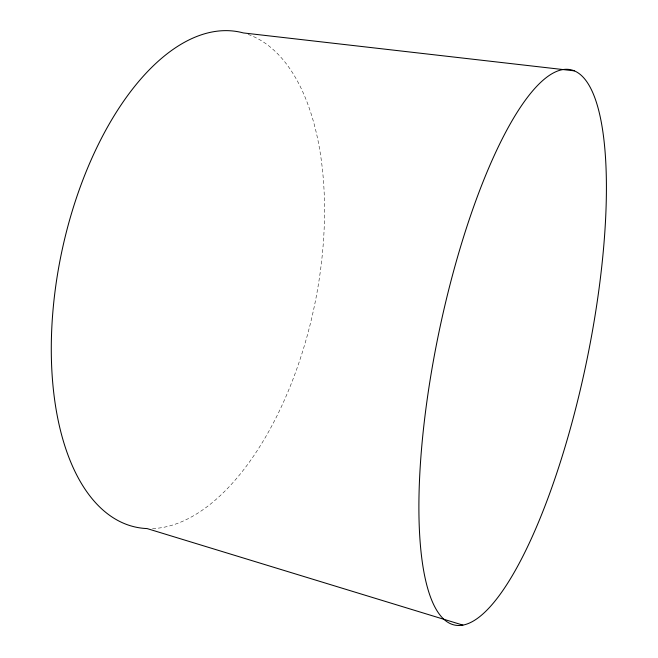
<?xml version="1.0" encoding="UTF-8"?>
<svg xmlns="http://www.w3.org/2000/svg" width="658" height="658" viewBox="0 0 658 658"><rect width="100%" height="100%" fill="white"/><g stroke="black" fill="none" stroke-linecap="round" stroke-linejoin="round"><path stroke-width="0.49" stroke-dasharray="3.29 2.47" d="M248.124 34.422A252.935 129.19 -78.2 0 1 315.519 300.435A252.935 129.19 -78.2 0 1 150.953 528.629"/><path stroke-width="0.99" d="M574.335 70.858A283.664 75.251 -78.2 0 0 420.692 459.629A283.664 75.251 -78.2 0 0 542.817 511.57A283.664 75.251 -78.2 0 0 574.335 70.858L243.353 32.933A252.935 129.19 -78.2 0 0 60.1 259.926A252.935 129.19 -78.2 0 0 147.071 528.571L462.862 625.1"/></g></svg>
